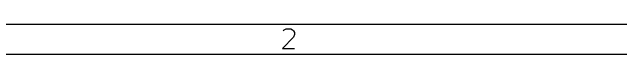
# Model space of a CAD drawing. Header units: millimetres. Extents: x 10 to 287, y -200 to -10.
# Drawn here: x 67.4 to 107.69, y -200.01 to -198.01 of the extents above; entities that cross this region are included whole.
import ezdxf

# ---------------------------------------------------------------- set-up
doc = ezdxf.new("R2010")
doc.units = ezdxf.units.MM
doc.layers.add('RED', color=14, linetype='CONTINUOUS')

msp = doc.modelspace()

# ---------------------------------------------------------------- linework, layer by layer
at = {"layer": 'RED', "linetype": 'CONTINUOUS'}
for p, q in [((285.0022, -198.0072), (12, -198.0072)), ((85.3462, -198.4247), (85.4081, -198.3628)), ((85.4081, -198.3628), (85.5319, -198.3009)), ((85.5319, -198.3009), (85.8414, -198.3009)), ((85.8414, -198.3009), (85.9652, -198.3628)), ((85.9652, -198.3628), (86.0271, -198.4247)), ((86.0271, -198.4247), (86.089, -198.5485)), ((86.089, -198.5485), (86.089, -198.6723)), ((86.0271, -198.858), (85.2843, -199.6009)), ((86.089, -198.6723), (86.0271, -198.858)), ((85.2843, -199.6009), (86.089, -199.6009)), ((287.0022, -200.0072), (10, -200.0072))]:
    msp.add_line(p, q, dxfattribs=at)

doc.saveas('drawing.dxf')
